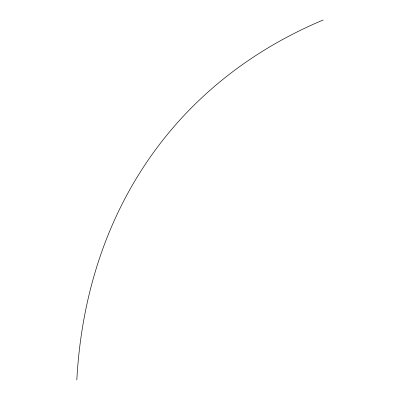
<?xml version="1.0" encoding="UTF-8"?>
<svg xmlns="http://www.w3.org/2000/svg" width="400" height="400" viewBox="0 0 400 400"><rect width="100%" height="100%" fill="white"/><g stroke="black" fill="none" stroke-linecap="round" stroke-linejoin="round"><path stroke-width="0.6" d="M76.82 380A787.135 545.035 39.8 0 1 323.18 20"/></g></svg>
